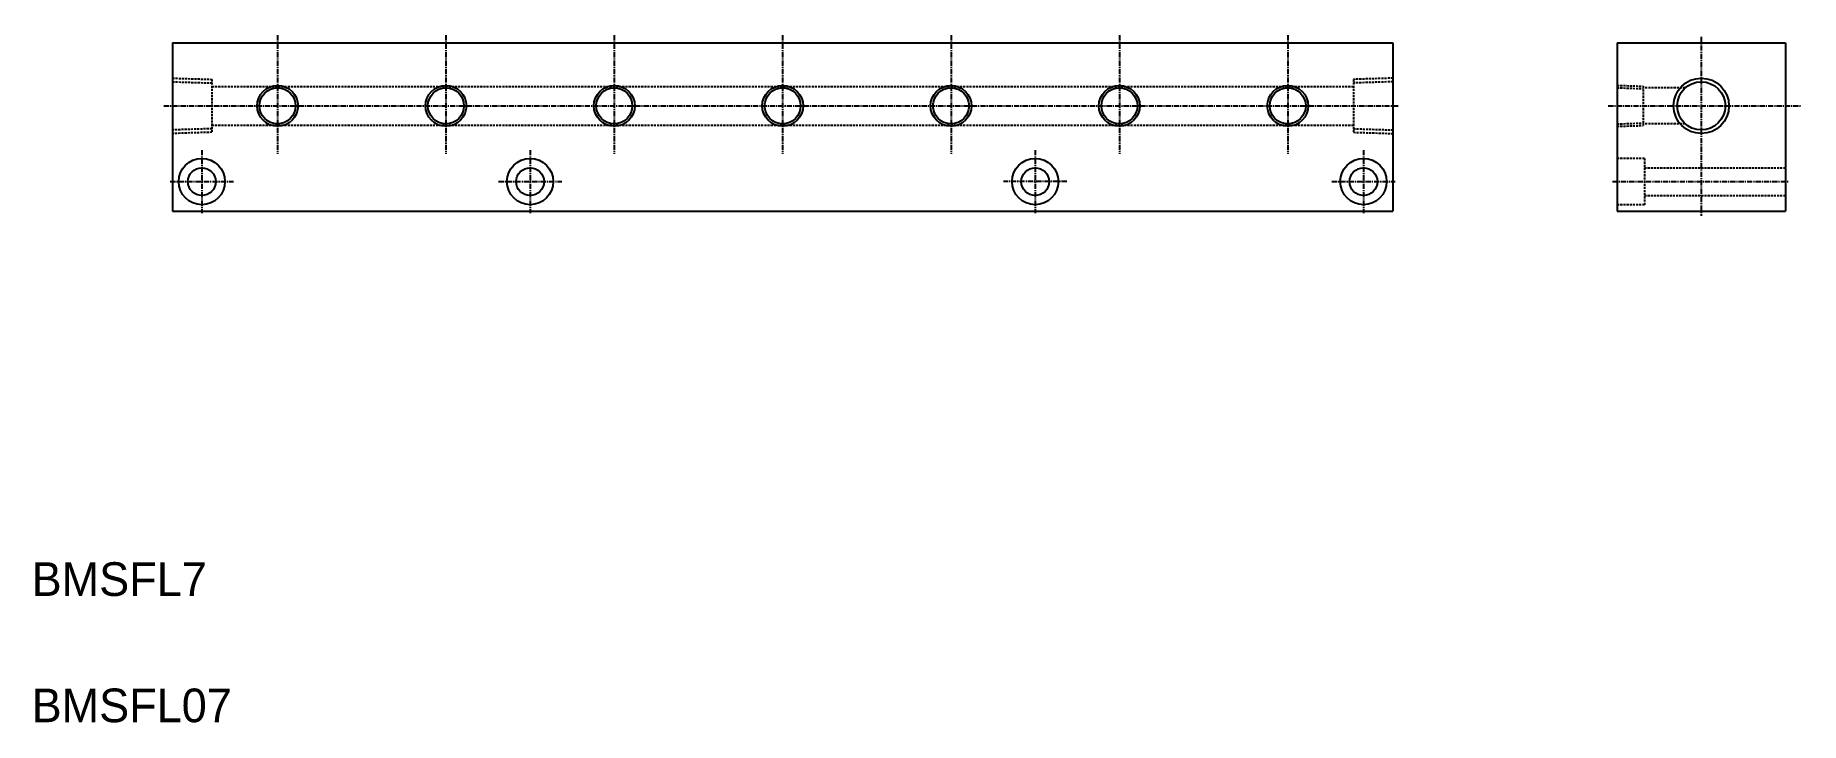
# Model space of a CAD drawing. Extents: x 1192 to 1611, y 302 to 465.
import ezdxf

# ---------------------------------------------------------------- set-up
doc = ezdxf.new("R2010")
doc.units = 0
doc.linetypes.add('CENTER', pattern=[2, 1.25, -0.25, 0.25, -0.25])
doc.linetypes.add('DASHED', pattern=[0.75, 0.5, -0.25])
doc.layers.get('0').update_dxf_attribs({"linetype": 'CONTINUOUS'})
doc.layers.add('CENTER', color=1, linetype='CENTER')

msp = doc.modelspace()

# ---------------------------------------------------------------- linework, layer by layer
at = {"color": 7, "linetype": 'CONTINUOUS'}
for p, q in [((1224.39, 463.66), (1514.39, 463.66)), ((1224.39, 463.66), (1224.39, 423.66)), ((1514.39, 463.66), (1514.39, 423.66)), ((1567.65, 463.66), (1607.65, 463.66)), ((1567.65, 463.66), (1567.65, 423.66)), ((1607.65, 463.66), (1607.65, 423.66)), ((1224.39, 423.66), (1514.39, 423.66)), ((1567.65, 423.66), (1607.65, 423.66))]:
    msp.add_line(p, q, dxfattribs=at)
at = {"color": 3, "linetype": 'DASHED'}
for p, q in [((1224.39, 455.24), (1233.79, 454.95)), ((1224.39, 454.38), (1233.79, 454.09)), ((1233.79, 454.95), (1233.79, 442.38)), ((1233.79, 453.26), (1504.99, 453.26)), ((1514.39, 455.24), (1504.99, 454.95)), ((1504.99, 454.95), (1504.99, 442.38)), ((1514.39, 454.38), (1504.99, 454.09)), ((1567.65, 453.53), (1573.85, 453.33)), ((1573.85, 453.33), (1573.85, 443.99)), ((1567.65, 452.95), (1573.85, 452.75)), ((1583.82, 452.91), (1573.85, 452.91)), ((1233.79, 443.23), (1224.39, 442.94)), ((1233.79, 442.38), (1224.39, 442.08)), ((1233.79, 444.06), (1504.99, 444.06)), ((1504.99, 443.23), (1514.39, 442.94)), ((1504.99, 442.38), (1514.39, 442.08)), ((1567.65, 444.38), (1573.85, 444.57)), ((1567.65, 443.8), (1573.85, 443.99)), ((1583.82, 444.41), (1573.85, 444.41)), ((1574.15, 436.16), (1567.65, 436.16)), ((1574.15, 436.16), (1574.15, 425.16)), ((1574.15, 433.96), (1607.65, 433.96)), ((1574.15, 425.16), (1567.65, 425.16)), ((1574.15, 427.36), (1607.65, 427.36))]:
    msp.add_line(p, q, dxfattribs=at)
for p, q in [((1567.65, 451.16), (1567.65, 451.16)), ((1567.65, 443.66), (1567.65, 443.66))]:
    msp.add_line(p, q)
at = {"color": 3, "linetype": 'CONTINUOUS'}
for centre, radius in [((1249.39, 448.66), 4.86), ((1289.39, 448.66), 4.86), ((1329.39, 448.66), 4.86), ((1369.39, 448.66), 4.86), ((1409.39, 448.66), 4.86), ((1449.39, 448.66), 4.86), ((1489.39, 448.66), 4.86), ((1587.65, 448.66), 6.58)]:
    msp.add_circle(centre, radius, dxfattribs=at)
at = {"color": 7, "linetype": 'CONTINUOUS'}
for centre, radius in [((1587.65, 448.66), 5.72), ((1249.39, 448.66), 4.28), ((1289.39, 448.66), 4.28), ((1329.39, 448.66), 4.28), ((1369.39, 448.66), 4.28), ((1409.39, 448.66), 4.28), ((1449.39, 448.66), 4.28), ((1489.39, 448.66), 4.28), ((1231.39, 430.66), 5.5), ((1231.39, 430.66), 3.3), ((1309.39, 430.66), 5.5), ((1309.39, 430.66), 3.3), ((1429.39, 430.66), 5.5), ((1429.39, 430.66), 3.3), ((1507.39, 430.66), 5.5), ((1507.39, 430.66), 3.3)]:
    msp.add_circle(centre, radius, dxfattribs=at)
at = {"layer": 'CENTER', "color": 1, "linetype": 'CENTER'}
for p, q in [((1249.39, 465.42), (1249.39, 437.27)), ((1289.39, 465.42), (1289.39, 437.27)), ((1329.39, 465.42), (1329.39, 437.27)), ((1369.39, 465.42), (1369.39, 437.27)), ((1409.39, 465.42), (1409.39, 437.27)), ((1449.39, 465.42), (1449.39, 437.27)), ((1489.39, 465.42), (1489.39, 437.27)), ((1587.65, 465.02), (1587.65, 422.5)), ((1222.36, 448.66), (1515.68, 448.66)), ((1565.51, 448.66), (1611.27, 448.66)), ((1231.39, 438.16), (1231.39, 423.16)), ((1309.39, 438.16), (1309.39, 423.16)), ((1429.39, 438.16), (1429.39, 423.16)), ((1507.39, 438.16), (1507.39, 423.16)), ((1223.89, 430.66), (1238.89, 430.66)), ((1301.89, 430.66), (1316.89, 430.66)), ((1436.89, 430.66), (1421.89, 430.66)), ((1499.89, 430.66), (1514.89, 430.66)), ((1566.52, 430.66), (1608.41, 430.66))]:
    msp.add_line(p, q, dxfattribs=at)

# ---------------------------------------------------------------- texts
at = {"color": 7, "linetype": 'CONTINUOUS'}
for s, p in [('BMSFL7', (1190.95, 332.24)), ('BMSFL07', (1190.95, 302.24))]:
    msp.add_text(s, height=8, dxfattribs=at).set_placement(p)

doc.saveas('drawing.dxf')
